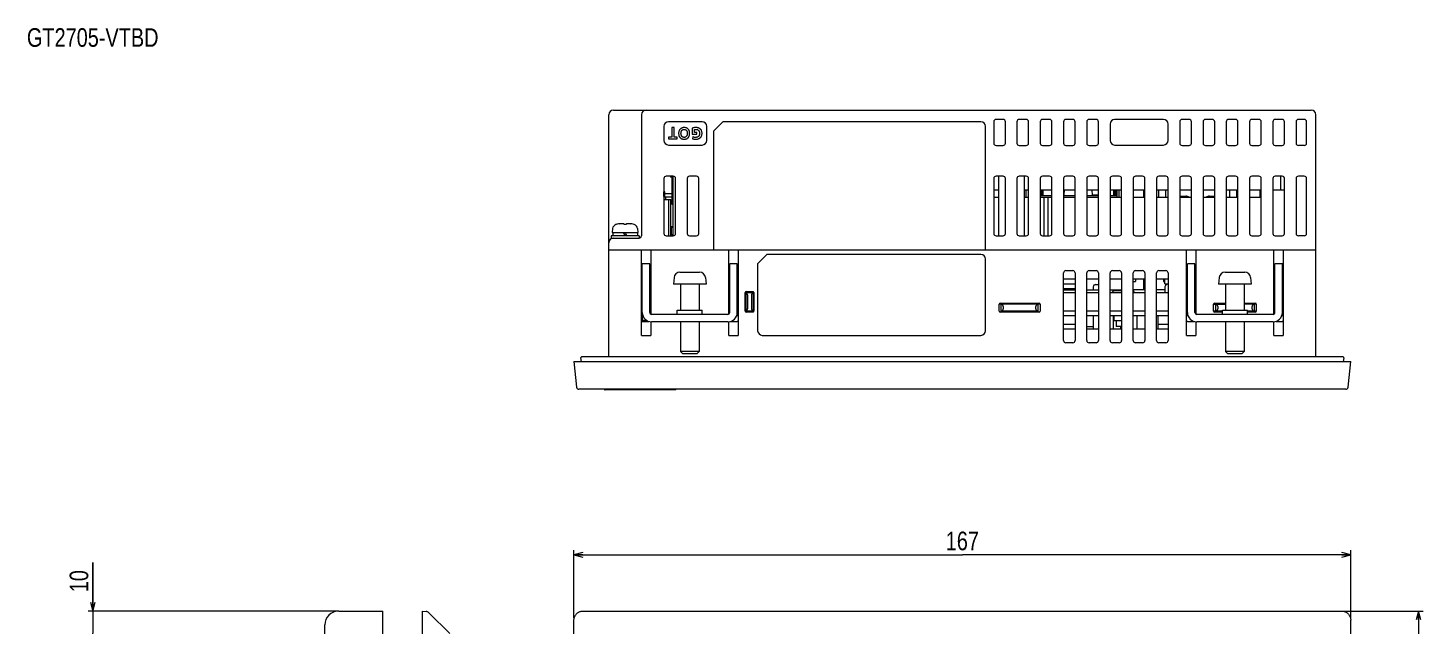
# Model space of a CAD drawing. Extents: x 0 to 563, y 0 to 379.
# Drawn here: x 0.2 to 300.2, y 250.3 to 378.9 of the extents above; entities that cross this region are included whole.
import ezdxf
from ezdxf.enums import TextEntityAlignment as Align

# ---------------------------------------------------------------- set-up
doc = ezdxf.new("R2010")
doc.units = 0
doc.header["$LTSCALE"] = 32.67
doc.layers.get('0').update_dxf_attribs({"linetype": 'CONTINUOUS'})
for name, color, linetype in [('AXIS', 7, 'CONTINUOUS'), ('DIM', 7, 'CONTINUOUS'), ('DTM_AXIS', 7, 'CONTINUOUS'), ('FEAT_ALL', 7, 'CONTINUOUS'), ('NOTES', 7, 'CONTINUOUS'), ('SURF', 7, 'CONTINUOUS')]:
    doc.layers.add(name, color=color, linetype=linetype)
doc.styles.get("Standard").update_dxf_attribs({"font": 'txt', "width": 0.8})
doc.dimstyles.get("Standard").update_dxf_attribs({"dimtxt": 2.5, "dimasz": 2.5, "dimexe": 1.25, "dimexo": 0.625, "dimtad": 1, "dimcen": 2.5, "dimazin": 3, "dimtfac": 1, "dimtmove": 0, "dimatfit": 3})

# ---------------------------------------------------------------- blocks, each defined once
blk = doc.blocks.new('_OPEN')
at = {"color": 0, "linetype": 'BYBLOCK'}
for p, q in [((0, 0), (-1, 0.26)), ((-1, -0.26), (0, 0)), ((-1, 0), (0, 0))]:
    blk.add_line(p, q, dxfattribs=at)
blk = doc.blocks.new('*D0')
at = {"layer": 'DIM', "color": 2, "linetype": 'CONTINUOUS'}
for p, q in [((117.6, 252.08), (117.6, 266.63)), ((117.6, 265.63), (201.1, 265.63)), ((284.6, 265.63), (201.1, 265.63)), ((284.6, 252.08), (284.6, 266.63))]:
    blk.add_line(p, q, dxfattribs=at)
at = {"layer": 'DIM', "color": 2, "linetype": 'CONTINUOUS', "xscale": 1.9, "yscale": 1.9, "zscale": 1.9, "rotation": 180}
blk.add_blockref('_OPEN', (117.6, 265.63), dxfattribs=at)
at = {"layer": 'DIM', "color": 2, "linetype": 'CONTINUOUS', "xscale": 1.9, "yscale": 1.9, "zscale": 1.9}
blk.add_blockref('_OPEN', (284.6, 265.63), dxfattribs=at)
at = {"layer": 'DIM', "color": 2, "linetype": 'CONTINUOUS', "width": 0.8}
blk.add_text('167', height=4, dxfattribs=at).set_placement((201.1, 266.63), align=Align.CENTER)
blk = doc.blocks.new('*D1')
at = {"layer": 'DIM', "color": 2, "linetype": 'CONTINUOUS'}
for p, q in [((283.11, 253.57), (298.15, 253.57)), ((298.15, 253.57), (300.15, 253.57)), ((299.15, 253.57), (299.15, 184.07)), ((299.15, 114.57), (299.15, 184.07)), ((283.11, 114.57), (298.15, 114.57)), ((298.15, 114.57), (300.15, 114.57))]:
    blk.add_line(p, q, dxfattribs=at)
at = {"layer": 'DIM', "color": 2, "linetype": 'CONTINUOUS', "xscale": 1.9, "yscale": 1.9, "zscale": 1.9}
for p, rotation in [((299.15, 253.57), 90), ((299.15, 114.57), 270)]:
    blk.add_blockref('_OPEN', p, dxfattribs=dict(at, rotation=rotation))
at = {"layer": 'DIM', "color": 2, "linetype": 'CONTINUOUS', "width": 0.8}
blk.add_text('139', height=4, rotation=90, dxfattribs=at).set_placement((298.15, 184.07), align=Align.CENTER)
blk = doc.blocks.new('*D2')
at = {"layer": 'DIM', "color": 2, "linetype": 'CONTINUOUS'}
for p, q in [((14.19, 253.57), (14.19, 264)), ((14.19, 264), (14.19, 248.82)), ((66.55, 253.57), (13.19, 253.57)), ((14.19, 241.07), (14.19, 248.82)), ((31.55, 244.07), (13.19, 244.07)), ((14.19, 244.07), (14.19, 241.07))]:
    blk.add_line(p, q, dxfattribs=at)
at = {"layer": 'DIM', "color": 2, "linetype": 'CONTINUOUS', "xscale": 1.9, "yscale": 1.9, "zscale": 1.9}
for p, rotation in [((14.19, 253.57), 270), ((14.19, 244.07), 90)]:
    blk.add_blockref('_OPEN', p, dxfattribs=dict(at, rotation=rotation))
at = {"layer": 'DIM', "color": 2, "linetype": 'CONTINUOUS', "width": 0.8}
blk.add_text('10', height=4, rotation=90, dxfattribs=at).set_placement((13.19, 257.6))

msp = doc.modelspace()

# ---------------------------------------------------------------- linework, layer by layer
at = {"color": 7, "linetype": 'CONTINUOUS'}
for p, q in [((125.098, 308.211), (125.098, 360.211)), ((126.098, 361.211), (276.098, 361.211)), ((132.098, 360.211), (132.098, 334.211)), ((277.098, 308.211), (277.098, 360.211)), ((136.943, 357.711), (136.943, 354.711)), ((145.143, 358.711), (137.943, 358.711)), ((138.64, 357.461), (138.64, 355.425)), ((139.125, 357.461), (138.64, 357.461)), ((139.125, 355.425), (139.125, 357.461)), ((140.311, 356.969), (140.269, 356.899)), ((140.356, 357.035), (140.311, 356.969)), ((140.405, 357.095), (140.356, 357.035)), ((140.457, 357.151), (140.405, 357.095)), ((140.513, 357.202), (140.457, 357.151)), ((140.573, 357.249), (140.513, 357.202)), ((140.637, 357.291), (140.573, 357.249)), ((140.705, 357.329), (140.637, 357.291)), ((140.777, 357.363), (140.705, 357.329)), ((140.854, 357.393), (140.777, 357.363)), ((140.936, 357.417), (140.854, 357.393)), ((140.86, 356.917), (140.898, 356.95)), ((140.898, 356.95), (140.938, 356.979)), ((141.024, 357.437), (140.936, 357.417)), ((140.938, 356.979), (140.979, 357.004)), ((140.979, 357.004), (141.023, 357.026)), ((141.023, 357.026), (141.069, 357.044)), ((141.119, 357.451), (141.024, 357.437)), ((141.069, 357.044), (141.119, 357.059)), ((141.22, 357.459), (141.119, 357.451)), ((141.119, 357.059), (141.173, 357.07)), ((141.173, 357.07), (141.23, 357.077)), ((141.329, 357.46), (141.22, 357.459)), ((141.23, 357.077), (141.293, 357.08)), ((141.293, 357.08), (141.356, 357.077)), ((141.437, 357.454), (141.329, 357.46)), ((141.356, 357.077), (141.414, 357.07)), ((141.414, 357.07), (141.468, 357.059)), ((141.537, 357.442), (141.437, 357.454)), ((141.468, 357.059), (141.517, 357.044)), ((141.517, 357.044), (141.564, 357.026)), ((141.629, 357.424), (141.537, 357.442)), ((141.564, 357.026), (141.607, 357.004)), ((141.607, 357.004), (141.649, 356.979)), ((141.715, 357.401), (141.629, 357.424)), ((141.649, 356.979), (141.689, 356.95)), ((141.689, 356.95), (141.726, 356.917)), ((141.794, 357.373), (141.715, 357.401)), ((141.868, 357.34), (141.794, 357.373)), ((141.938, 357.304), (141.868, 357.34)), ((142.002, 357.263), (141.938, 357.304)), ((142.063, 357.218), (142.002, 357.263)), ((142.119, 357.168), (142.063, 357.218)), ((142.172, 357.115), (142.119, 357.168)), ((142.221, 357.056), (142.172, 357.115)), ((142.267, 356.992), (142.221, 357.056)), ((142.309, 356.924), (142.267, 356.992)), ((143.224, 357.385), (143.029, 357.336)), ((143.029, 357.336), (143.029, 356.034)), ((143.399, 357.421), (143.224, 357.385)), ((143.553, 357.444), (143.399, 357.421)), ((143.493, 357.045), (143.558, 357.059)), ((143.493, 356.415), (143.493, 357.045)), ((143.689, 357.457), (143.553, 357.444)), ((143.558, 357.059), (143.632, 357.07)), ((143.632, 357.07), (143.716, 357.077)), ((143.811, 357.461), (143.689, 357.457)), ((143.716, 357.077), (143.811, 357.08)), ((143.95, 357.456), (143.811, 357.461)), ((143.811, 357.08), (143.877, 357.077)), ((143.877, 357.077), (143.94, 357.071)), ((143.94, 357.071), (143.999, 357.062)), ((144.076, 357.444), (143.95, 357.456)), ((143.999, 357.062), (144.056, 357.049)), ((144.056, 357.049), (144.108, 357.033)), ((144.19, 357.426), (144.076, 357.444)), ((144.108, 357.033), (144.157, 357.014)), ((144.157, 357.014), (144.212, 356.988)), ((144.295, 357.402), (144.19, 357.426)), ((144.212, 356.988), (144.265, 356.958)), ((144.265, 356.958), (144.316, 356.923)), ((144.391, 357.373), (144.295, 357.402)), ((144.479, 357.339), (144.391, 357.373)), ((144.558, 357.302), (144.479, 357.339)), ((144.631, 357.261), (144.558, 357.302)), ((144.699, 357.217), (144.631, 357.261)), ((144.76, 357.169), (144.699, 357.217)), ((144.816, 357.119), (144.76, 357.169)), ((144.868, 357.064), (144.816, 357.119)), ((144.915, 357.006), (144.868, 357.064)), ((144.957, 356.945), (144.915, 357.006)), ((144.996, 356.878), (144.957, 356.945)), ((146.143, 354.711), (146.143, 357.711)), ((149.598, 358.711), (147.598, 356.711)), ((205.098, 358.711), (149.598, 358.711)), ((206.098, 331.211), (206.098, 357.711)), ((207.848, 358.711), (207.848, 354.111)), ((209.848, 359.211), (208.348, 359.211)), ((210.348, 354.111), (210.348, 358.711)), ((212.848, 358.711), (212.848, 354.111)), ((214.848, 359.211), (213.348, 359.211)), ((215.348, 354.111), (215.348, 358.711)), ((217.848, 358.711), (217.848, 354.111)), ((219.848, 359.211), (218.348, 359.211)), ((220.348, 354.111), (220.348, 358.711)), ((222.848, 358.711), (222.848, 354.111)), ((224.848, 359.211), (223.348, 359.211)), ((225.348, 354.111), (225.348, 358.711)), ((227.848, 358.711), (227.848, 354.111)), ((229.848, 359.211), (228.348, 359.211)), ((230.348, 354.111), (230.348, 358.711)), ((232.848, 358.211), (232.848, 354.711)), ((244.348, 359.211), (233.848, 359.211)), ((245.348, 354.711), (245.348, 358.211)), ((247.848, 358.711), (247.848, 354.111)), ((249.848, 359.211), (248.348, 359.211)), ((250.348, 354.111), (250.348, 358.711)), ((252.848, 358.711), (252.848, 354.111)), ((254.848, 359.211), (253.348, 359.211)), ((255.348, 354.111), (255.348, 358.711)), ((257.848, 358.711), (257.848, 354.111)), ((259.848, 359.211), (258.348, 359.211)), ((260.348, 354.111), (260.348, 358.711)), ((262.848, 358.711), (262.848, 354.111)), ((264.848, 359.211), (263.348, 359.211)), ((265.348, 354.111), (265.348, 358.711)), ((267.848, 358.711), (267.848, 354.111)), ((269.848, 359.211), (268.348, 359.211)), ((270.348, 354.111), (270.348, 358.711)), ((272.848, 358.711), (272.848, 354.111)), ((274.598, 359.211), (273.348, 359.211)), ((275.098, 354.111), (275.098, 358.711)), ((137.948, 355.425), (137.948, 355.044)), ((138.64, 355.425), (137.948, 355.425)), ((137.948, 355.044), (139.818, 355.044)), ((139.818, 355.425), (139.125, 355.425)), ((139.818, 355.044), (139.818, 355.425)), ((140.115, 356.343), (140.109, 356.225)), ((140.109, 356.225), (140.112, 356.107)), ((140.112, 356.107), (140.121, 355.996)), ((140.127, 356.453), (140.115, 356.343)), ((140.121, 355.996), (140.137, 355.892)), ((140.145, 356.555), (140.127, 356.453)), ((140.137, 355.892), (140.159, 355.796)), ((140.169, 356.651), (140.145, 356.555)), ((140.159, 355.796), (140.186, 355.706)), ((140.198, 356.74), (140.169, 356.651)), ((140.186, 355.706), (140.218, 355.622)), ((140.231, 356.822), (140.198, 356.74)), ((140.218, 355.622), (140.254, 355.545)), ((140.269, 356.899), (140.231, 356.822)), ((140.254, 355.545), (140.294, 355.473)), ((140.294, 355.473), (140.337, 355.407)), ((140.337, 355.407), (140.385, 355.345)), ((140.385, 355.345), (140.436, 355.288)), ((140.436, 355.288), (140.491, 355.236)), ((140.491, 355.236), (140.549, 355.188)), ((140.549, 355.188), (140.612, 355.144)), ((140.612, 355.144), (140.678, 355.104)), ((140.616, 356.257), (140.623, 356.355)), ((140.616, 356.158), (140.616, 356.257)), ((140.622, 356.064), (140.616, 356.158)), ((140.634, 355.976), (140.622, 356.064)), ((140.623, 356.355), (140.635, 356.448)), ((140.652, 355.895), (140.634, 355.976)), ((140.635, 356.448), (140.653, 356.532)), ((140.674, 355.82), (140.652, 355.895)), ((140.653, 356.532), (140.675, 356.608)), ((140.699, 355.752), (140.674, 355.82)), ((140.675, 356.608), (140.7, 356.675)), ((140.678, 355.104), (140.749, 355.069)), ((140.728, 355.691), (140.699, 355.752)), ((140.7, 356.675), (140.728, 356.736)), ((140.728, 356.736), (140.758, 356.789)), ((140.759, 355.636), (140.728, 355.691)), ((140.749, 355.069), (140.825, 355.038)), ((140.758, 356.789), (140.791, 356.837)), ((140.792, 355.588), (140.759, 355.636)), ((140.791, 356.837), (140.825, 356.879)), ((140.826, 355.544), (140.792, 355.588)), ((140.825, 356.879), (140.86, 356.917)), ((140.825, 355.038), (140.906, 355.012)), ((140.863, 355.506), (140.826, 355.544)), ((140.901, 355.472), (140.863, 355.506)), ((140.942, 355.443), (140.901, 355.472)), ((140.906, 355.012), (140.992, 354.99)), ((140.983, 355.417), (140.942, 355.443)), ((141.027, 355.395), (140.983, 355.417)), ((140.992, 354.99), (141.085, 354.974)), ((141.074, 355.377), (141.027, 355.395)), ((141.123, 355.362), (141.074, 355.377)), ((141.085, 354.974), (141.185, 354.964)), ((141.176, 355.351), (141.123, 355.362)), ((141.232, 355.344), (141.176, 355.351)), ((141.185, 354.964), (141.293, 354.961)), ((141.293, 355.342), (141.232, 355.344)), ((141.354, 355.344), (141.293, 355.342)), ((141.293, 354.961), (141.405, 354.964)), ((141.411, 355.351), (141.354, 355.344)), ((141.405, 354.964), (141.508, 354.975)), ((141.463, 355.362), (141.411, 355.351)), ((141.513, 355.377), (141.463, 355.362)), ((141.508, 354.975), (141.603, 354.991)), ((141.559, 355.395), (141.513, 355.377)), ((141.603, 355.417), (141.559, 355.395)), ((141.645, 355.443), (141.603, 355.417)), ((141.603, 354.991), (141.691, 355.013)), ((141.685, 355.472), (141.645, 355.443)), ((141.724, 355.506), (141.685, 355.472)), ((141.691, 355.013), (141.773, 355.039)), ((141.76, 355.544), (141.724, 355.506)), ((141.726, 356.917), (141.762, 356.879)), ((141.795, 355.588), (141.76, 355.544)), ((141.762, 356.879), (141.796, 356.837)), ((141.773, 355.039), (141.849, 355.07)), ((141.828, 355.636), (141.795, 355.588)), ((141.796, 356.837), (141.828, 356.789)), ((141.828, 356.789), (141.859, 356.736)), ((141.859, 355.691), (141.828, 355.636)), ((141.849, 355.07), (141.92, 355.106)), ((141.859, 356.736), (141.887, 356.675)), ((141.888, 355.752), (141.859, 355.691)), ((141.887, 356.675), (141.912, 356.608)), ((141.913, 355.82), (141.888, 355.752)), ((141.912, 356.608), (141.934, 356.532)), ((141.935, 355.895), (141.913, 355.82)), ((141.92, 355.106), (141.986, 355.145)), ((141.934, 356.532), (141.951, 356.448)), ((141.952, 355.976), (141.935, 355.895)), ((141.951, 356.448), (141.964, 356.355)), ((141.965, 356.064), (141.952, 355.976)), ((141.964, 356.355), (141.971, 356.257)), ((141.971, 356.158), (141.965, 356.064)), ((141.971, 356.257), (141.971, 356.158)), ((141.986, 355.145), (142.047, 355.189)), ((142.047, 355.189), (142.105, 355.237)), ((142.105, 355.237), (142.159, 355.289)), ((142.159, 355.289), (142.21, 355.346)), ((142.21, 355.346), (142.256, 355.407)), ((142.256, 355.407), (142.299, 355.474)), ((142.299, 355.474), (142.338, 355.546)), ((142.348, 356.849), (142.309, 356.924)), ((142.338, 355.546), (142.374, 355.624)), ((142.382, 356.768), (142.348, 356.849)), ((142.374, 355.624), (142.405, 355.709)), ((142.412, 356.68), (142.382, 356.768)), ((142.405, 355.709), (142.431, 355.8)), ((142.437, 356.585), (142.412, 356.68)), ((142.431, 355.8), (142.452, 355.9)), ((142.457, 356.481), (142.437, 356.585)), ((142.452, 355.9), (142.467, 356.007)), ((142.47, 356.37), (142.457, 356.481)), ((142.467, 356.007), (142.476, 356.124)), ((142.477, 356.249), (142.47, 356.37)), ((142.476, 356.124), (142.477, 356.249)), ((143.029, 356.034), (144.005, 356.034)), ((143.133, 355.47), (143.101, 355.061)), ((143.101, 355.061), (143.237, 355.025)), ((143.208, 355.438), (143.133, 355.47)), ((143.296, 355.409), (143.208, 355.438)), ((143.237, 355.025), (143.371, 354.997)), ((143.398, 355.382), (143.296, 355.409)), ((143.371, 354.997), (143.506, 354.977)), ((143.509, 355.361), (143.398, 355.382)), ((144.005, 356.415), (143.493, 356.415)), ((143.506, 354.977), (143.651, 354.965)), ((143.622, 355.348), (143.509, 355.361)), ((143.726, 355.342), (143.622, 355.348)), ((143.651, 354.965), (143.811, 354.961)), ((143.817, 355.343), (143.726, 355.342)), ((143.811, 354.961), (143.942, 354.965)), ((143.9, 355.35), (143.817, 355.343)), ((143.976, 355.363), (143.9, 355.35)), ((143.942, 354.965), (144.062, 354.976)), ((144.046, 355.38), (143.976, 355.363)), ((144.005, 356.034), (144.005, 356.415)), ((144.112, 355.402), (144.046, 355.38)), ((144.062, 354.976), (144.172, 354.994)), ((144.173, 355.427), (144.112, 355.402)), ((144.172, 354.994), (144.273, 355.018)), ((144.23, 355.457), (144.173, 355.427)), ((144.283, 355.49), (144.23, 355.457)), ((144.273, 355.018), (144.366, 355.046)), ((144.332, 355.526), (144.283, 355.49)), ((144.316, 356.923), (144.363, 356.884)), ((144.378, 355.567), (144.332, 355.526)), ((144.363, 356.884), (144.406, 356.843)), ((144.366, 355.046), (144.451, 355.08)), ((144.421, 355.611), (144.378, 355.567)), ((144.406, 356.843), (144.445, 356.798)), ((144.46, 355.659), (144.421, 355.611)), ((144.445, 356.798), (144.481, 356.749)), ((144.451, 355.08), (144.531, 355.117)), ((144.496, 355.71), (144.46, 355.659)), ((144.481, 356.749), (144.514, 356.695)), ((144.528, 355.766), (144.496, 355.71)), ((144.514, 356.695), (144.545, 356.637)), ((144.556, 355.826), (144.528, 355.766)), ((144.531, 355.117), (144.604, 355.158)), ((144.545, 356.637), (144.571, 356.574)), ((144.581, 355.89), (144.556, 355.826)), ((144.571, 356.574), (144.593, 356.507)), ((144.601, 355.959), (144.581, 355.89)), ((144.593, 356.507), (144.61, 356.435)), ((144.616, 356.032), (144.601, 355.959)), ((144.604, 355.158), (144.671, 355.204)), ((144.61, 356.435), (144.623, 356.359)), ((144.627, 356.11), (144.616, 356.032)), ((144.623, 356.359), (144.63, 356.277)), ((144.631, 356.193), (144.627, 356.11)), ((144.63, 356.277), (144.631, 356.193)), ((144.671, 355.204), (144.734, 355.253)), ((144.734, 355.253), (144.792, 355.306)), ((144.792, 355.306), (144.845, 355.363)), ((144.845, 355.363), (144.895, 355.424)), ((144.895, 355.424), (144.94, 355.489)), ((144.94, 355.489), (144.981, 355.56)), ((144.981, 355.56), (145.019, 355.636)), ((145.031, 356.807), (144.996, 356.878)), ((145.019, 355.636), (145.051, 355.717)), ((145.061, 356.731), (145.031, 356.807)), ((145.051, 355.717), (145.08, 355.805)), ((145.087, 356.649), (145.061, 356.731)), ((145.08, 355.805), (145.103, 355.901)), ((145.109, 356.559), (145.087, 356.649)), ((145.103, 355.901), (145.121, 356.005)), ((145.124, 356.462), (145.109, 356.559)), ((145.121, 356.005), (145.133, 356.118)), ((145.134, 356.357), (145.124, 356.462)), ((145.133, 356.118), (145.137, 356.24)), ((145.137, 356.24), (145.134, 356.357)), ((147.598, 356.711), (147.598, 331.211)), ((137.943, 353.711), (145.143, 353.711)), ((208.348, 353.611), (209.848, 353.611)), ((213.348, 353.611), (214.848, 353.611)), ((218.348, 353.611), (219.848, 353.611)), ((223.348, 353.611), (224.848, 353.611)), ((228.348, 353.611), (229.848, 353.611)), ((233.848, 353.711), (244.348, 353.711)), ((248.348, 353.611), (249.848, 353.611)), ((253.348, 353.611), (254.848, 353.611)), ((258.348, 353.611), (259.848, 353.611)), ((263.348, 353.611), (264.848, 353.611)), ((268.348, 353.611), (269.848, 353.611)), ((274.598, 353.611), (273.348, 353.611)), ((136.948, 346.511), (136.948, 334.711)), ((138.948, 347.011), (137.448, 347.011)), ((138.378, 347.011), (138.378, 346.811)), ((138.648, 346.811), (138.378, 346.811)), ((138.648, 347.011), (138.648, 341.011)), ((138.948, 334.211), (138.948, 347.011)), ((139.448, 334.711), (139.448, 346.511)), ((141.948, 346.511), (141.948, 334.711)), ((143.948, 347.011), (142.448, 347.011)), ((144.448, 334.711), (144.448, 346.511)), ((207.848, 346.511), (207.848, 334.711)), ((209.848, 347.011), (208.348, 347.011)), ((210.348, 334.711), (210.348, 346.511)), ((212.848, 346.511), (212.848, 334.711)), ((214.848, 347.011), (213.348, 347.011)), ((215.348, 334.711), (215.348, 346.511)), ((217.848, 346.511), (217.848, 334.711)), ((219.848, 347.011), (218.348, 347.011)), ((220.348, 334.711), (220.348, 346.511)), ((222.848, 346.511), (222.848, 334.711)), ((224.848, 347.011), (223.348, 347.011)), ((225.348, 334.711), (225.348, 346.511)), ((227.848, 346.511), (227.848, 334.711)), ((229.848, 347.011), (228.348, 347.011)), ((230.348, 334.711), (230.348, 346.511)), ((232.848, 346.511), (232.848, 334.711)), ((234.848, 347.011), (233.348, 347.011)), ((235.348, 334.711), (235.348, 346.511)), ((237.848, 346.511), (237.848, 334.711)), ((239.848, 347.011), (238.348, 347.011)), ((240.348, 334.711), (240.348, 346.511)), ((242.848, 346.511), (242.848, 334.711)), ((244.848, 347.011), (243.348, 347.011)), ((245.348, 334.711), (245.348, 346.511)), ((247.848, 346.511), (247.848, 334.711)), ((249.848, 347.011), (248.348, 347.011)), ((250.348, 334.711), (250.348, 346.511)), ((252.848, 346.511), (252.848, 334.711)), ((254.848, 347.011), (253.348, 347.011)), ((255.348, 334.711), (255.348, 346.511)), ((257.848, 346.511), (257.848, 334.711)), ((259.848, 347.011), (258.348, 347.011)), ((260.348, 334.711), (260.348, 346.511)), ((262.848, 346.511), (262.848, 334.711)), ((264.848, 347.011), (263.348, 347.011)), ((265.348, 334.711), (265.348, 346.511)), ((267.848, 346.511), (267.848, 334.711)), ((269.848, 347.011), (268.348, 347.011)), ((270.348, 346.411), (270.298, 346.411)), ((270.348, 334.711), (270.348, 346.511)), ((272.848, 346.511), (272.848, 334.711)), ((274.598, 347.011), (273.348, 347.011)), ((275.098, 334.711), (275.098, 346.511)), ((136.958, 343.561), (136.948, 343.541)), ((136.948, 342.561), (138.648, 342.561)), ((136.948, 342.011), (138.448, 342.011)), ((136.958, 342.661), (136.958, 343.661)), ((137.108, 343.661), (136.958, 343.661)), ((137.108, 342.661), (137.108, 343.661)), ((137.108, 343.311), (138.648, 343.311)), ((137.298, 342.561), (137.298, 342.011)), ((137.948, 342.011), (137.948, 334.211)), ((138.448, 334.211), (138.448, 342.011)), ((214.848, 342.511), (214.848, 344.011)), ((218.048, 343.761), (217.848, 343.761)), ((218.048, 343.011), (217.848, 343.011)), ((220.348, 342.761), (217.848, 342.761)), ((218.048, 344.011), (218.048, 342.761)), ((218.373, 342.761), (218.373, 344.011)), ((218.378, 343.761), (218.373, 343.761)), ((218.378, 343.011), (218.373, 343.011)), ((218.378, 344.011), (218.378, 342.761)), ((222.848, 343.032), (222.998, 343.032)), ((225.348, 342.761), (222.848, 342.761)), ((222.998, 343.032), (223.085, 344.011)), ((230.348, 342.761), (227.848, 342.761)), ((228.91, 344.011), (228.998, 343.032)), ((228.998, 343.032), (230.348, 343.032)), ((234.298, 342.761), (232.848, 342.761)), ((233.618, 344.011), (233.618, 342.761)), ((233.618, 343.761), (233.623, 343.761)), ((233.618, 343.011), (233.623, 343.011)), ((233.623, 344.011), (233.623, 342.761)), ((233.948, 342.761), (233.948, 344.011)), ((233.948, 343.761), (234.148, 343.761)), ((233.948, 343.011), (234.148, 343.011)), ((234.148, 344.011), (234.148, 342.761)), ((234.298, 344.011), (234.298, 342.511)), ((234.748, 344.011), (234.748, 342.511)), ((240.148, 342.511), (240.148, 344.011)), ((243.258, 344.011), (243.258, 342.511)), ((244.828, 342.511), (244.828, 344.011)), ((247.848, 342.711), (249.128, 342.711)), ((254.248, 342.711), (255.348, 342.711)), ((258.548, 344.011), (258.548, 342.511)), ((260.068, 344.011), (260.068, 342.511)), ((265.098, 342.511), (265.098, 344.011)), ((138.648, 341.011), (138.948, 341.011)), ((126.848, 336.688), (126.638, 336.631)), ((126.848, 336.688), (126.87, 336.688)), ((127.43, 336.807), (127.576, 336.826)), ((127.576, 336.826), (127.718, 336.841)), ((127.718, 336.841), (127.857, 336.851)), ((127.857, 336.851), (127.993, 336.858)), ((127.993, 336.858), (128.071, 336.851)), ((128.071, 336.851), (128.152, 336.841)), ((128.152, 336.841), (128.234, 336.826)), ((128.234, 336.826), (128.318, 336.807)), ((128.318, 336.807), (128.318, 336.688)), ((128.318, 336.688), (128.878, 336.688)), ((128.878, 336.807), (128.962, 336.826)), ((128.878, 336.688), (128.878, 336.807)), ((128.962, 336.826), (129.044, 336.841)), ((129.044, 336.841), (129.124, 336.851)), ((129.124, 336.851), (129.203, 336.858)), ((129.203, 336.858), (129.338, 336.851)), ((129.338, 336.851), (129.478, 336.841)), ((129.478, 336.841), (129.62, 336.826)), ((129.62, 336.826), (129.765, 336.807)), ((130.325, 336.688), (130.348, 336.688)), ((130.558, 336.631), (130.348, 336.688)), ((138.448, 336.211), (138.948, 336.211)), ((138.448, 336.111), (138.948, 336.111)), ((138.948, 336.011), (138.448, 336.011)), ((138.498, 336.011), (138.498, 334.511)), ((125.598, 334.211), (125.598, 333.711)), ((131.598, 334.211), (125.598, 334.211)), ((125.598, 333.711), (131.598, 333.711)), ((125.922, 335.758), (125.848, 334.911)), ((125.848, 334.911), (131.348, 334.911)), ((125.948, 334.911), (125.948, 334.211)), ((128.194, 334.911), (128.598, 334.211)), ((128.598, 334.911), (129.002, 334.211)), ((131.248, 334.911), (131.248, 334.211)), ((131.274, 335.758), (131.348, 334.911)), ((131.598, 334.211), (131.598, 333.711)), ((137.448, 334.211), (138.948, 334.211)), ((138.498, 334.511), (138.948, 334.511)), ((138.798, 334.211), (138.798, 334.511)), ((142.448, 334.211), (143.948, 334.211)), ((208.348, 334.211), (209.848, 334.211)), ((213.348, 334.211), (214.848, 334.211)), ((218.348, 334.211), (219.848, 334.211)), ((223.348, 334.211), (224.848, 334.211)), ((228.348, 334.211), (229.848, 334.211)), ((233.348, 334.211), (234.848, 334.211)), ((238.348, 334.211), (239.848, 334.211)), ((243.348, 334.211), (244.848, 334.211)), ((248.348, 334.211), (249.848, 334.211)), ((253.348, 334.211), (254.848, 334.211)), ((258.348, 334.211), (259.848, 334.211)), ((263.348, 334.211), (264.848, 334.211)), ((268.348, 334.211), (269.848, 334.211)), ((274.598, 334.211), (273.348, 334.211)), ((125.098, 331.211), (277.098, 331.211)), ((132.098, 312.811), (132.098, 331.211)), ((134.098, 331.211), (134.098, 317.364)), ((150.898, 317.364), (150.898, 331.211)), ((152.898, 331.211), (152.898, 312.811)), ((159.098, 330.211), (157.098, 328.211)), ((205.098, 330.211), (159.098, 330.211)), ((249.298, 312.811), (249.298, 331.211)), ((251.298, 331.211), (251.298, 317.364)), ((268.098, 317.364), (268.098, 331.211)), ((270.098, 331.211), (270.098, 312.811)), ((132.298, 317.711), (132.298, 328.211)), ((133.898, 328.211), (132.298, 328.211)), ((133.898, 317.711), (133.898, 328.211)), ((151.098, 317.711), (151.098, 328.211)), ((152.698, 328.211), (151.098, 328.211)), ((152.698, 317.711), (152.698, 328.211)), ((157.098, 328.211), (157.098, 313.811)), ((206.098, 313.811), (206.098, 329.211)), ((249.498, 317.711), (249.498, 328.211)), ((251.098, 328.211), (249.498, 328.211)), ((251.098, 317.711), (251.098, 328.211)), ((268.298, 317.711), (268.298, 328.211)), ((269.898, 328.211), (268.298, 328.211)), ((269.898, 317.711), (269.898, 328.211)), ((139.122, 325.224), (138.998, 323.811)), ((140.398, 326.408), (140.424, 326.41)), ((140.424, 326.41), (140.451, 326.41)), ((140.451, 326.41), (140.478, 326.411)), ((140.478, 326.411), (141.998, 326.411)), ((141.998, 326.411), (141.998, 326.408)), ((141.998, 326.408), (142.331, 326.41)), ((142.331, 326.41), (142.664, 326.41)), ((142.664, 326.41), (142.998, 326.408)), ((142.998, 326.408), (142.998, 326.411)), ((142.998, 326.411), (144.518, 326.411)), ((144.518, 326.411), (144.545, 326.41)), ((144.545, 326.41), (144.571, 326.41)), ((144.571, 326.41), (144.598, 326.408)), ((144.598, 326.408), (144.598, 326.411)), ((145.874, 325.224), (145.998, 323.811)), ((222.848, 311.711), (222.848, 326.211)), ((223.348, 326.711), (224.848, 326.711)), ((225.348, 326.211), (225.348, 311.711)), ((227.848, 311.711), (227.848, 326.211)), ((228.348, 326.711), (229.848, 326.711)), ((230.348, 326.211), (230.348, 311.711)), ((232.848, 311.711), (232.848, 326.211)), ((233.348, 326.711), (234.848, 326.711)), ((235.348, 326.211), (235.348, 311.711)), ((237.848, 311.711), (237.848, 326.211)), ((238.348, 326.711), (239.848, 326.711)), ((240.148, 322.611), (240.148, 324.911)), ((240.348, 326.211), (240.348, 311.711)), ((242.848, 311.711), (242.848, 326.211)), ((243.348, 326.711), (244.848, 326.711)), ((244.598, 323.911), (244.598, 324.911)), ((245.348, 326.211), (245.348, 311.711)), ((256.322, 325.224), (256.198, 323.811)), ((257.598, 326.408), (257.624, 326.41)), ((257.624, 326.41), (257.651, 326.41)), ((257.651, 326.41), (257.678, 326.411)), ((257.678, 326.411), (259.198, 326.411)), ((259.198, 326.411), (259.198, 326.408)), ((259.198, 326.408), (259.531, 326.41)), ((259.531, 326.41), (259.864, 326.41)), ((259.864, 326.41), (260.198, 326.408)), ((260.198, 326.408), (260.198, 326.411)), ((260.198, 326.411), (261.718, 326.411)), ((261.718, 326.411), (261.745, 326.41)), ((261.745, 326.41), (261.771, 326.41)), ((261.771, 326.41), (261.798, 326.408)), ((261.798, 326.408), (261.798, 326.411)), ((263.074, 325.224), (263.198, 323.811)), ((145.998, 323.811), (138.998, 323.811)), ((140.498, 323.811), (140.498, 318.211)), ((144.498, 323.811), (144.498, 318.211)), ((154.398, 318.011), (154.398, 322.011)), ((154.398, 322.011), (156.298, 322.011)), ((154.598, 322.211), (156.098, 322.211)), ((154.598, 318.011), (154.598, 322.011)), ((154.647, 321.944), (154.598, 321.969)), ((154.691, 321.916), (154.647, 321.944)), ((154.731, 321.884), (154.691, 321.916)), ((154.765, 321.85), (154.731, 321.884)), ((154.796, 321.814), (154.765, 321.85)), ((154.821, 321.777), (154.796, 321.814)), ((154.843, 321.739), (154.821, 321.777)), ((154.86, 321.701), (154.843, 321.739)), ((154.874, 321.663), (154.86, 321.701)), ((154.885, 321.625), (154.874, 321.663)), ((154.892, 321.586), (154.885, 321.625)), ((154.896, 321.548), (154.892, 321.586)), ((154.898, 321.511), (154.896, 321.548)), ((154.898, 321.511), (154.898, 318.511)), ((154.998, 322.211), (154.998, 322.011)), ((155.799, 321.548), (155.798, 321.511)), ((155.798, 321.511), (155.798, 318.511)), ((155.804, 321.586), (155.799, 321.548)), ((155.811, 321.625), (155.804, 321.586)), ((155.822, 321.663), (155.811, 321.625)), ((155.836, 321.701), (155.822, 321.663)), ((155.853, 321.739), (155.836, 321.701)), ((155.875, 321.777), (155.853, 321.739)), ((155.9, 321.814), (155.875, 321.777)), ((155.93, 321.85), (155.9, 321.814)), ((155.965, 321.884), (155.93, 321.85)), ((156.005, 321.916), (155.965, 321.884)), ((156.049, 321.944), (156.005, 321.916)), ((156.098, 321.969), (156.049, 321.944)), ((156.098, 322.011), (156.098, 318.011)), ((156.298, 322.011), (156.298, 318.011)), ((222.848, 323.911), (225.348, 323.911)), ((222.848, 322.911), (225.348, 322.911)), ((222.848, 322.611), (225.348, 322.611)), ((222.848, 322.011), (225.348, 322.011)), ((225.248, 322.611), (225.248, 322.911)), ((227.848, 322.611), (230.348, 322.611)), ((227.848, 322.011), (230.348, 322.011)), ((229.248, 323.211), (229.248, 322.611)), ((229.748, 323.711), (230.348, 323.711)), ((232.848, 322.611), (235.348, 322.611)), ((232.848, 322.011), (235.348, 322.011)), ((235.098, 322.411), (235.098, 322.611)), ((240.348, 322.611), (237.848, 322.611)), ((237.848, 322.011), (240.348, 322.011)), ((244.598, 322.611), (242.848, 322.611)), ((242.848, 322.011), (245.348, 322.011)), ((244.598, 323.911), (245.348, 323.911)), ((244.598, 322.911), (244.598, 322.011)), ((263.198, 323.811), (256.198, 323.811)), ((257.698, 323.811), (257.698, 318.211)), ((261.698, 323.811), (261.698, 318.211)), ((139.798, 317.311), (139.798, 318.211)), ((139.798, 318.211), (145.198, 318.211)), ((145.198, 317.311), (145.198, 318.211)), ((151.098, 318.011), (150.898, 318.011)), ((152.698, 319.511), (152.898, 319.511)), ((152.898, 318.011), (152.698, 318.011)), ((154.398, 319.511), (154.598, 319.511)), ((156.298, 318.011), (154.398, 318.011)), ((154.598, 318.052), (154.647, 318.077)), ((154.647, 318.077), (154.691, 318.105)), ((154.691, 318.105), (154.731, 318.137)), ((154.731, 318.137), (154.765, 318.172)), ((154.765, 318.172), (154.796, 318.207)), ((154.796, 318.207), (154.821, 318.245)), ((154.821, 318.245), (154.843, 318.282)), ((154.843, 318.282), (154.86, 318.32)), ((154.86, 318.32), (154.874, 318.358)), ((154.874, 318.358), (154.885, 318.397)), ((154.885, 318.397), (154.892, 318.435)), ((154.892, 318.435), (154.896, 318.473)), ((154.896, 318.473), (154.898, 318.511)), ((155.798, 318.511), (155.799, 318.473)), ((155.799, 318.473), (155.804, 318.435)), ((155.804, 318.435), (155.811, 318.397)), ((155.811, 318.397), (155.822, 318.358)), ((155.822, 318.358), (155.836, 318.32)), ((155.836, 318.32), (155.853, 318.282)), ((155.853, 318.282), (155.875, 318.245)), ((155.875, 318.245), (155.9, 318.207)), ((155.9, 318.207), (155.93, 318.172)), ((155.93, 318.172), (155.965, 318.137)), ((155.965, 318.137), (156.005, 318.105)), ((156.005, 318.105), (156.049, 318.077)), ((156.049, 318.077), (156.098, 318.052)), ((156.098, 319.511), (156.298, 319.511)), ((208.998, 318.011), (208.998, 319.511)), ((217.798, 319.511), (208.998, 319.511)), ((209.198, 319.711), (217.598, 319.711)), ((209.398, 319.511), (209.398, 318.011)), ((209.458, 319.507), (209.398, 319.511)), ((209.398, 318.011), (209.458, 318.014)), ((217.398, 318.011), (209.398, 318.011)), ((209.517, 319.496), (209.458, 319.507)), ((209.458, 318.014), (209.517, 318.025)), ((209.573, 319.479), (209.517, 319.496)), ((209.517, 318.025), (209.573, 318.042)), ((209.626, 319.456), (209.573, 319.479)), ((209.573, 318.042), (209.626, 318.065)), ((209.673, 319.428), (209.626, 319.456)), ((209.626, 318.065), (209.673, 318.093)), ((209.716, 319.396), (209.673, 319.428)), ((209.673, 318.093), (209.716, 318.125)), ((209.754, 319.361), (209.716, 319.396)), ((209.716, 318.125), (209.754, 318.16)), ((209.787, 319.324), (209.754, 319.361)), ((209.754, 318.16), (209.787, 318.197)), ((209.815, 319.286), (209.787, 319.324)), ((209.787, 318.197), (209.815, 318.235)), ((209.838, 319.247), (209.815, 319.286)), ((209.815, 318.235), (209.838, 318.274)), ((209.857, 319.208), (209.838, 319.247)), ((209.838, 318.274), (209.857, 318.313)), ((209.872, 319.168), (209.857, 319.208)), ((209.857, 318.313), (209.872, 318.353)), ((209.884, 319.129), (209.872, 319.168)), ((209.872, 318.353), (209.884, 318.392)), ((209.892, 319.089), (209.884, 319.129)), ((209.884, 318.392), (209.892, 318.432)), ((209.896, 319.05), (209.892, 319.089)), ((209.892, 318.432), (209.896, 318.471)), ((209.898, 319.011), (209.896, 319.05)), ((209.896, 318.471), (209.898, 318.511)), ((209.898, 319.011), (209.898, 318.511)), ((216.899, 319.05), (216.898, 319.011)), ((216.898, 318.511), (216.898, 319.011)), ((216.898, 318.511), (216.899, 318.471)), ((216.904, 319.089), (216.899, 319.05)), ((216.899, 318.471), (216.904, 318.432)), ((216.912, 319.129), (216.904, 319.089)), ((216.904, 318.432), (216.912, 318.392)), ((216.923, 319.168), (216.912, 319.129)), ((216.912, 318.392), (216.923, 318.353)), ((216.938, 319.208), (216.923, 319.168)), ((216.923, 318.353), (216.938, 318.313)), ((216.957, 319.247), (216.938, 319.208)), ((216.938, 318.313), (216.957, 318.274)), ((216.981, 319.286), (216.957, 319.247)), ((216.957, 318.274), (216.981, 318.235)), ((217.009, 319.324), (216.981, 319.286)), ((216.981, 318.235), (217.009, 318.197)), ((217.041, 319.361), (217.009, 319.324)), ((217.009, 318.197), (217.041, 318.16)), ((217.079, 319.396), (217.041, 319.361)), ((217.041, 318.16), (217.079, 318.125)), ((217.122, 319.428), (217.079, 319.396)), ((217.079, 318.125), (217.122, 318.093)), ((217.17, 319.456), (217.122, 319.428)), ((217.122, 318.093), (217.17, 318.065)), ((217.223, 319.479), (217.17, 319.456)), ((217.17, 318.065), (217.223, 318.042)), ((217.279, 319.496), (217.223, 319.479)), ((217.223, 318.042), (217.279, 318.025)), ((217.338, 319.507), (217.279, 319.496)), ((217.279, 318.025), (217.338, 318.014)), ((217.398, 319.511), (217.338, 319.507)), ((217.338, 318.014), (217.398, 318.011)), ((217.398, 318.011), (217.398, 319.511)), ((217.798, 319.511), (217.798, 318.011)), ((225.348, 318.011), (222.848, 318.011)), ((230.348, 318.011), (227.848, 318.011)), ((235.348, 318.011), (232.848, 318.011)), ((240.348, 318.011), (237.848, 318.011)), ((245.348, 318.011), (242.848, 318.011)), ((249.498, 318.011), (249.298, 318.011)), ((251.298, 318.011), (251.098, 318.011)), ((255.098, 318.011), (255.098, 319.511)), ((255.098, 319.511), (257.698, 319.511)), ((256.998, 318.011), (255.098, 318.011)), ((255.298, 319.711), (257.698, 319.711)), ((255.498, 319.511), (255.498, 318.011)), ((255.558, 319.507), (255.498, 319.511)), ((255.498, 318.011), (255.558, 318.014)), ((255.617, 319.496), (255.558, 319.507)), ((255.558, 318.014), (255.617, 318.025)), ((255.673, 319.479), (255.617, 319.496)), ((255.617, 318.025), (255.673, 318.042)), ((255.726, 319.456), (255.673, 319.479)), ((255.673, 318.042), (255.726, 318.065)), ((255.773, 319.428), (255.726, 319.456)), ((255.726, 318.065), (255.773, 318.093)), ((255.816, 319.396), (255.773, 319.428)), ((255.773, 318.093), (255.816, 318.125)), ((255.854, 319.361), (255.816, 319.396)), ((255.816, 318.125), (255.854, 318.16)), ((255.887, 319.324), (255.854, 319.361)), ((255.854, 318.16), (255.887, 318.197)), ((255.915, 319.286), (255.887, 319.324)), ((255.887, 318.197), (255.915, 318.235)), ((255.938, 319.247), (255.915, 319.286)), ((255.915, 318.235), (255.938, 318.274)), ((255.957, 319.208), (255.938, 319.247)), ((255.938, 318.274), (255.957, 318.313)), ((255.972, 319.168), (255.957, 319.208)), ((255.957, 318.313), (255.972, 318.353)), ((255.984, 319.129), (255.972, 319.168)), ((255.972, 318.353), (255.984, 318.392)), ((255.992, 319.089), (255.984, 319.129)), ((255.984, 318.392), (255.992, 318.432)), ((255.996, 319.05), (255.992, 319.089)), ((255.992, 318.432), (255.996, 318.471)), ((255.998, 319.011), (255.996, 319.05)), ((255.996, 318.471), (255.998, 318.511)), ((255.998, 319.011), (255.998, 318.511)), ((256.998, 317.311), (256.998, 318.211)), ((256.998, 318.211), (262.398, 318.211)), ((261.698, 319.711), (264.098, 319.711)), ((264.298, 319.511), (261.698, 319.511)), ((262.398, 317.311), (262.398, 318.211)), ((264.298, 318.011), (262.398, 318.011)), ((263.399, 319.05), (263.398, 319.011)), ((263.398, 318.511), (263.398, 319.011)), ((263.398, 318.511), (263.399, 318.471)), ((263.404, 319.089), (263.399, 319.05)), ((263.399, 318.471), (263.404, 318.432)), ((263.412, 319.129), (263.404, 319.089)), ((263.404, 318.432), (263.412, 318.392)), ((263.423, 319.168), (263.412, 319.129)), ((263.412, 318.392), (263.423, 318.353)), ((263.438, 319.208), (263.423, 319.168)), ((263.423, 318.353), (263.438, 318.313)), ((263.457, 319.247), (263.438, 319.208)), ((263.438, 318.313), (263.457, 318.274)), ((263.481, 319.286), (263.457, 319.247)), ((263.457, 318.274), (263.481, 318.235)), ((263.509, 319.324), (263.481, 319.286)), ((263.481, 318.235), (263.509, 318.197)), ((263.541, 319.361), (263.509, 319.324)), ((263.509, 318.197), (263.541, 318.16)), ((263.579, 319.396), (263.541, 319.361)), ((263.541, 318.16), (263.579, 318.125)), ((263.622, 319.428), (263.579, 319.396)), ((263.579, 318.125), (263.622, 318.093)), ((263.67, 319.456), (263.622, 319.428)), ((263.622, 318.093), (263.67, 318.065)), ((263.723, 319.479), (263.67, 319.456)), ((263.67, 318.065), (263.723, 318.042)), ((263.779, 319.496), (263.723, 319.479)), ((263.723, 318.042), (263.779, 318.025)), ((263.838, 319.507), (263.779, 319.496)), ((263.779, 318.025), (263.838, 318.014)), ((263.898, 319.511), (263.838, 319.507)), ((263.838, 318.014), (263.898, 318.011)), ((263.898, 317.811), (263.898, 319.511)), ((264.298, 319.511), (264.298, 318.011)), ((268.298, 318.011), (268.098, 318.011)), ((270.098, 318.011), (269.898, 318.011)), ((132.098, 317.611), (132.308, 317.611)), ((132.298, 315.811), (133.705, 315.811)), ((132.348, 315.811), (132.348, 317.282)), ((133.256, 316.011), (132.348, 316.011)), ((134.098, 317.611), (133.911, 317.611)), ((134.098, 315.73), (134.098, 312.811)), ((150.698, 317.311), (134.298, 317.311)), ((150.698, 315.711), (134.298, 315.711)), ((140.498, 315.711), (140.498, 309.311)), ((144.498, 315.711), (144.498, 309.311)), ((150.898, 312.811), (150.898, 315.73)), ((151.291, 315.811), (152.698, 315.811)), ((152.898, 317.011), (152.565, 317.011)), ((156.098, 317.811), (154.598, 317.811)), ((217.598, 317.811), (209.198, 317.811)), ((225.348, 317.011), (222.848, 317.011)), ((222.848, 315.211), (225.348, 315.211)), ((230.348, 317.011), (227.848, 317.011)), ((229.248, 317.011), (229.248, 314.211)), ((235.348, 317.011), (232.848, 317.011)), ((233.598, 314.211), (233.598, 317.011)), ((233.698, 317.011), (233.698, 316.011)), ((233.698, 316.011), (235.348, 316.011)), ((240.348, 317.011), (237.848, 317.011)), ((238.598, 317.011), (238.598, 314.211)), ((245.348, 317.011), (242.848, 317.011)), ((243.098, 317.011), (243.098, 314.211)), ((243.098, 315.211), (245.348, 315.211)), ((249.63, 317.011), (249.298, 317.011)), ((249.498, 315.811), (250.905, 315.811)), ((251.298, 315.73), (251.298, 312.811)), ((267.898, 317.311), (251.498, 317.311)), ((267.898, 315.711), (251.498, 315.711)), ((256.998, 317.811), (255.298, 317.811)), ((257.698, 315.711), (257.698, 309.311)), ((261.698, 315.711), (261.698, 309.311)), ((264.098, 317.811), (262.398, 317.811)), ((268.098, 312.811), (268.098, 315.73)), ((268.491, 315.811), (269.898, 315.811)), ((270.098, 317.011), (269.765, 317.011)), ((132.098, 312.811), (134.098, 312.811)), ((150.898, 312.811), (152.898, 312.811)), ((158.098, 312.811), (205.098, 312.811)), ((222.848, 314.211), (225.348, 314.211)), ((227.848, 314.711), (229.248, 314.711)), ((227.848, 314.211), (230.348, 314.211)), ((232.848, 314.211), (235.348, 314.211)), ((235.098, 314.711), (235.098, 314.211)), ((237.848, 314.211), (240.348, 314.211)), ((242.848, 314.211), (245.348, 314.211)), ((249.298, 312.811), (251.298, 312.811)), ((268.098, 312.811), (270.098, 312.811)), ((140.998, 308.811), (140.498, 309.311)), ((144.498, 309.311), (140.498, 309.311)), ((143.998, 308.811), (144.498, 309.311)), ((224.848, 311.211), (223.348, 311.211)), ((229.848, 311.211), (228.348, 311.211)), ((234.848, 311.211), (233.348, 311.211)), ((239.848, 311.211), (238.348, 311.211)), ((244.848, 311.211), (243.348, 311.211)), ((258.198, 308.811), (257.698, 309.311)), ((261.698, 309.311), (257.698, 309.311)), ((261.198, 308.811), (261.698, 309.311)), ((117.598, 307.211), (118.181, 301.658)), ((117.598, 307.211), (284.598, 307.211)), ((119.216, 307.211), (119.081, 307.976)), ((282.918, 308.211), (119.278, 308.211)), ((143.998, 308.811), (140.998, 308.811)), ((261.198, 308.811), (258.198, 308.811)), ((283.115, 307.976), (282.98, 307.211)), ((284.014, 301.658), (284.598, 307.211)), ((283.517, 301.211), (118.679, 301.211)), ((124.09, 301.211), (124.121, 301.184)), ((124.121, 301.184), (124.162, 301.159)), ((124.162, 301.159), (124.206, 301.141)), ((124.206, 301.141), (124.252, 301.13)), ((124.252, 301.13), (124.298, 301.126)), ((139.398, 301.126), (124.298, 301.126)), ((139.444, 301.13), (139.398, 301.126)), ((139.489, 301.141), (139.444, 301.13)), ((139.533, 301.159), (139.489, 301.141)), ((139.574, 301.184), (139.533, 301.159)), ((139.606, 301.211), (139.574, 301.184)), ((67.047, 253.573), (76.547, 253.573)), ((76.547, 244.073), (76.547, 253.573)), ((85.047, 114.573), (85.047, 253.573)), ((85.047, 253.573), (85.812, 253.493)), ((86.415, 253.206), (90.9, 248.72)), ((117.618, 251.869), (117.643, 252.01)), ((117.643, 252.01), (117.679, 252.148)), ((117.679, 252.148), (117.723, 252.282)), ((117.723, 252.282), (117.778, 252.414)), ((117.778, 252.414), (117.841, 252.54)), ((117.841, 252.54), (117.913, 252.662)), ((117.913, 252.662), (117.994, 252.778)), ((117.994, 252.778), (118.083, 252.889)), ((118.083, 252.889), (118.179, 252.992)), ((118.179, 252.992), (118.283, 253.089)), ((118.283, 253.089), (118.393, 253.177)), ((118.393, 253.177), (118.509, 253.258)), ((118.509, 253.258), (118.631, 253.33)), ((118.631, 253.33), (118.758, 253.394)), ((118.758, 253.394), (118.889, 253.448)), ((118.889, 253.448), (119.024, 253.493)), ((119.024, 253.493), (119.162, 253.528)), ((119.162, 253.528), (119.302, 253.553)), ((119.302, 253.553), (119.444, 253.568)), ((119.444, 253.568), (119.587, 253.573)), ((119.587, 253.573), (282.609, 253.573)), ((282.609, 253.573), (282.752, 253.568)), ((282.752, 253.568), (282.894, 253.553)), ((282.894, 253.553), (283.034, 253.528)), ((283.034, 253.528), (283.172, 253.493)), ((283.172, 253.493), (283.307, 253.448)), ((283.307, 253.448), (283.438, 253.394)), ((283.438, 253.394), (283.565, 253.33)), ((283.565, 253.33), (283.687, 253.258)), ((283.687, 253.258), (283.803, 253.177)), ((283.803, 253.177), (283.913, 253.089)), ((283.913, 253.089), (284.017, 252.992)), ((284.017, 252.992), (284.113, 252.889)), ((284.113, 252.889), (284.202, 252.778)), ((284.202, 252.778), (284.282, 252.662)), ((284.282, 252.662), (284.355, 252.54)), ((284.355, 252.54), (284.418, 252.414)), ((284.418, 252.414), (284.472, 252.282)), ((284.472, 252.282), (284.517, 252.148)), ((284.517, 252.148), (284.552, 252.01)), ((284.552, 252.01), (284.578, 251.869)), ((64.047, 244.573), (64.047, 250.573)), ((117.598, 251.584), (117.603, 251.727)), ((117.598, 116.562), (117.598, 251.584)), ((117.603, 251.727), (117.618, 251.869)), ((284.578, 251.869), (284.593, 251.727)), ((284.593, 251.727), (284.598, 251.584)), ((284.598, 116.562), (284.598, 251.584))]:
    msp.add_line(p, q, dxfattribs=at)
for centre, radius, start, end in [((126.098, 360.211), 1, 90, 180), ((133.098, 360.211), 1, 90, 180), ((276.098, 360.211), 1, 0, 90), ((137.943, 357.711), 1, 90, 180), ((145.143, 357.711), 1, 0, 90), ((205.098, 357.711), 1, 0, 90), ((208.348, 358.711), 0.5, 90, 180), ((209.848, 358.711), 0.5, 0, 90), ((213.348, 358.711), 0.5, 90, 180), ((214.848, 358.711), 0.5, 0, 90), ((218.348, 358.711), 0.5, 90, 180), ((219.848, 358.711), 0.5, 0, 90), ((223.348, 358.711), 0.5, 90, 180), ((224.848, 358.711), 0.5, 0, 90), ((228.348, 358.711), 0.5, 90, 180), ((229.848, 358.711), 0.5, 0, 90), ((233.848, 358.211), 1, 90, 180), ((244.348, 358.211), 1, 0, 90), ((248.348, 358.711), 0.5, 90, 180), ((249.848, 358.711), 0.5, 0, 90), ((253.348, 358.711), 0.5, 90, 180), ((254.848, 358.711), 0.5, 0, 90), ((258.348, 358.711), 0.5, 90, 180), ((259.848, 358.711), 0.5, 0, 90), ((263.348, 358.711), 0.5, 90, 180), ((264.848, 358.711), 0.5, 0, 90), ((268.348, 358.711), 0.5, 90, 180), ((269.848, 358.711), 0.5, 0, 90), ((273.348, 358.711), 0.5, 90, 180), ((274.598, 358.711), 0.5, 0, 90), ((137.943, 354.711), 1, 180, 270), ((145.143, 354.711), 1, 270, 360), ((208.348, 354.111), 0.5, 180, 270), ((209.848, 354.111), 0.5, 270, 360), ((213.348, 354.111), 0.5, 180, 270), ((214.848, 354.111), 0.5, 270, 360), ((218.348, 354.111), 0.5, 180, 270), ((219.848, 354.111), 0.5, 270, 360), ((223.348, 354.111), 0.5, 180, 270), ((224.848, 354.111), 0.5, 270, 360), ((228.348, 354.111), 0.5, 180, 270), ((229.848, 354.111), 0.5, 270, 360), ((233.848, 354.711), 1, 180, 270), ((244.348, 354.711), 1, 270, 360), ((248.348, 354.111), 0.5, 180, 270), ((249.848, 354.111), 0.5, 270, 360), ((253.348, 354.111), 0.5, 180, 270), ((254.848, 354.111), 0.5, 270, 360), ((258.348, 354.111), 0.5, 180, 270), ((259.848, 354.111), 0.5, 270, 360), ((263.348, 354.111), 0.5, 180, 270), ((264.848, 354.111), 0.5, 270, 360), ((268.348, 354.111), 0.5, 180, 270), ((269.848, 354.111), 0.5, 270, 360), ((273.348, 354.111), 0.5, 180, 270), ((274.598, 354.111), 0.5, 270, 360), ((137.448, 346.511), 0.5, 90, 180), ((138.948, 346.511), 0.5, 0, 90), ((142.448, 346.511), 0.5, 90, 180), ((143.948, 346.511), 0.5, 0, 90), ((208.348, 346.511), 0.5, 90, 180), ((209.848, 346.511), 0.5, 0, 90), ((213.348, 346.511), 0.5, 90, 180), ((214.848, 346.511), 0.5, 0, 90), ((218.348, 346.511), 0.5, 90, 180), ((219.848, 346.511), 0.5, 0, 90), ((223.348, 346.511), 0.5, 90, 180), ((224.848, 346.511), 0.5, 0, 90), ((228.348, 346.511), 0.5, 90, 180), ((229.848, 346.511), 0.5, 0, 90), ((233.348, 346.511), 0.5, 90, 180), ((234.848, 346.511), 0.5, 0, 90), ((238.348, 346.511), 0.5, 90, 180), ((239.848, 346.511), 0.5, 0, 90), ((243.348, 346.511), 0.5, 90, 180), ((244.848, 346.511), 0.5, 0, 90), ((248.348, 346.511), 0.5, 90, 180), ((249.848, 346.511), 0.5, 0, 90), ((253.348, 346.511), 0.5, 90, 180), ((254.848, 346.511), 0.5, 0, 90), ((258.348, 346.511), 0.5, 90, 180), ((259.848, 346.511), 0.5, 0, 90), ((263.348, 346.511), 0.5, 90, 180), ((264.848, 346.511), 0.5, 0, 90), ((268.348, 346.511), 0.5, 90, 180), ((269.848, 346.511), 0.5, 0, 90), ((273.348, 346.511), 0.5, 90, 180), ((274.598, 346.511), 0.5, 0, 90), ((137.308, 342.661), 0.35, 180, 196.68602), ((137.308, 342.661), 0.2, 180, 210.19122), ((249.128, 341.211), 1.5, 60.22548, 90), ((254.248, 341.211), 1.5, 90, 119.77452), ((126.918, 335.671), 1, 106.25703, 175), ((128.598, 329.911), 6.994, 99.60837, 104.29869), ((128.598, 329.911), 6.994, 75.70131, 80.39163), ((130.278, 335.671), 1, 5, 73.74297), ((126.098, 332.711), 1, 90, 180), ((131.598, 334.211), 0.5, 270, 360), ((137.448, 334.711), 0.5, 180, 270), ((138.948, 334.711), 0.5, 270, 360), ((142.448, 334.711), 0.5, 180, 270), ((143.948, 334.711), 0.5, 270, 360), ((208.348, 334.711), 0.5, 180, 270), ((209.848, 334.711), 0.5, 270, 360), ((213.348, 334.711), 0.5, 180, 270), ((214.848, 334.711), 0.5, 270, 360), ((218.348, 334.711), 0.5, 180, 270), ((219.848, 334.711), 0.5, 270, 360), ((223.348, 334.711), 0.5, 180, 270), ((224.848, 334.711), 0.5, 270, 360), ((228.348, 334.711), 0.5, 180, 270), ((229.848, 334.711), 0.5, 270, 360), ((233.348, 334.711), 0.5, 180, 270), ((234.848, 334.711), 0.5, 270, 360), ((238.348, 334.711), 0.5, 180, 270), ((239.848, 334.711), 0.5, 270, 360), ((243.348, 334.711), 0.5, 180, 270), ((244.848, 334.711), 0.5, 270, 360), ((248.348, 334.711), 0.5, 180, 270), ((249.848, 334.711), 0.5, 270, 360), ((253.348, 334.711), 0.5, 180, 270), ((254.848, 334.711), 0.5, 270, 360), ((258.348, 334.711), 0.5, 180, 270), ((259.848, 334.711), 0.5, 270, 360), ((263.348, 334.711), 0.5, 180, 270), ((264.848, 334.711), 0.5, 270, 360), ((268.348, 334.711), 0.5, 180, 270), ((269.848, 334.711), 0.5, 270, 360), ((273.348, 334.711), 0.5, 180, 270), ((274.598, 334.711), 0.5, 270, 360), ((205.098, 329.211), 1, 0, 90), ((140.417, 325.111), 1.3, 90.82425, 175), ((144.579, 325.111), 1.3, 5, 89.17574), ((223.348, 326.211), 0.5, 90, 180), ((224.848, 326.211), 0.5, 0, 90), ((228.348, 326.211), 0.5, 90, 180), ((229.848, 326.211), 0.5, 0, 90), ((233.348, 326.211), 0.5, 90, 180), ((234.848, 326.211), 0.5, 0, 90), ((238.348, 326.211), 0.5, 90, 180), ((239.848, 326.211), 0.5, 0, 90), ((243.348, 326.211), 0.5, 90, 180), ((244.848, 326.211), 0.5, 0, 90), ((257.617, 325.111), 1.3, 90.82425, 175), ((261.779, 325.111), 1.3, 5, 89.17574), ((154.598, 322.011), 0.2, 90, 180), ((156.098, 322.011), 0.2, 0, 90), ((229.748, 323.211), 0.5, 90, 180), ((245.598, 322.911), 1, 104.48274, 180), ((131.848, 320.161), 0.75, 53.10284, 70.48711), ((131.848, 320.161), 0.75, 289.51289, 306.89716), ((154.598, 318.011), 0.2, 180, 270), ((156.098, 318.011), 0.2, 270, 360), ((209.198, 319.511), 0.2, 90, 180), ((209.198, 318.011), 0.2, 180, 270), ((217.598, 319.511), 0.2, 0, 90), ((217.598, 318.011), 0.2, 270, 360), ((255.298, 319.511), 0.2, 90, 180), ((255.298, 318.011), 0.2, 180, 270), ((264.098, 319.511), 0.2, 0, 90), ((264.098, 318.011), 0.2, 270, 360), ((132.298, 316.011), 0.2, 180, 270), ((134.298, 317.711), 2, 180, 270), ((134.298, 317.711), 0.4, 180, 270), ((150.698, 317.711), 2, 270, 360), ((150.698, 317.711), 0.4, 270, 360), ((152.698, 316.011), 0.2, 270, 360), ((249.498, 316.011), 0.2, 180, 270), ((251.498, 317.711), 2, 180, 270), ((251.498, 317.711), 0.4, 180, 270), ((267.898, 317.711), 2, 270, 360), ((267.898, 317.711), 0.4, 270, 360), ((269.898, 316.011), 0.2, 270, 360), ((158.098, 313.811), 1, 180, 270), ((205.098, 313.811), 1, 270, 360), ((223.348, 311.711), 0.5, 180, 270), ((224.848, 311.711), 0.5, 270, 360), ((228.348, 311.711), 0.5, 180, 270), ((229.848, 311.711), 0.5, 270, 360), ((233.348, 311.711), 0.5, 180, 270), ((234.848, 311.711), 0.5, 270, 360), ((238.348, 311.711), 0.5, 180, 270), ((239.848, 311.711), 0.5, 270, 360), ((243.348, 311.711), 0.5, 180, 270), ((244.848, 311.711), 0.5, 270, 360), ((119.278, 308.011), 0.2, 90, 190), ((282.918, 308.011), 0.2, 350, 90), ((118.679, 301.711), 0.5, 186, 270), ((283.517, 301.711), 0.5, 270, 354), ((67.047, 250.573), 3, 90, 180), ((85.708, 252.498), 1, 45, 84)]:
    msp.add_arc(centre, radius, start, end, dxfattribs=at)
at = {"layer": 'AXIS', "color": 7, "linetype": 'CONTINUOUS'}
for p, q in [((138.948, 334.211), (138.948, 347.011)), ((208.948, 334.211), (208.948, 347.011)), ((214.448, 334.211), (214.448, 347.011)), ((269.469, 347.011), (269.469, 344.011)), ((270.298, 346.727), (270.298, 344.011)), ((270.298, 345.811), (270.348, 345.811)), ((208.948, 344.011), (207.848, 344.011)), ((207.848, 342.511), (208.948, 342.511)), ((215.348, 344.011), (214.448, 344.011)), ((214.448, 342.511), (215.348, 342.511)), ((220.348, 344.011), (217.848, 344.011)), ((217.848, 342.511), (220.348, 342.511)), ((218.698, 334.211), (218.698, 342.511)), ((219.526, 334.211), (219.526, 342.511)), ((225.348, 344.011), (222.848, 344.011)), ((222.848, 342.511), (225.348, 342.511)), ((230.348, 344.011), (227.848, 344.011)), ((227.848, 342.511), (230.348, 342.511)), ((235.348, 344.011), (232.848, 344.011)), ((232.848, 342.511), (235.348, 342.511)), ((240.348, 344.011), (237.848, 344.011)), ((237.848, 342.511), (240.348, 342.511)), ((245.348, 344.011), (242.848, 344.011)), ((242.848, 342.511), (245.348, 342.511)), ((250.348, 344.011), (247.848, 344.011)), ((247.848, 342.511), (250.348, 342.511)), ((255.348, 344.011), (252.848, 344.011)), ((252.848, 342.511), (255.348, 342.511)), ((260.348, 344.011), (257.848, 344.011)), ((257.848, 342.511), (260.348, 342.511)), ((265.348, 344.011), (262.848, 344.011)), ((262.848, 342.511), (265.348, 342.511)), ((270.298, 344.011), (267.848, 344.011)), ((225.348, 324.911), (222.848, 324.911)), ((230.348, 324.911), (227.848, 324.911)), ((235.348, 324.911), (232.848, 324.911)), ((240.348, 324.911), (237.848, 324.911)), ((237.848, 324.411), (238.348, 324.411)), ((238.348, 324.911), (238.348, 324.411)), ((245.348, 324.911), (242.848, 324.911)), ((244.348, 324.911), (244.348, 324.411)), ((244.348, 324.411), (244.598, 324.411))]:
    msp.add_line(p, q, dxfattribs=at)
for centre, start, end in [((132.298, 321.111), 90, 180), ((133.898, 321.111), 0, 90), ((151.098, 321.111), 90, 180), ((152.698, 321.111), 0, 90), ((249.498, 321.111), 90, 180), ((251.098, 321.111), 0, 90), ((268.298, 321.111), 90, 180), ((269.898, 321.111), 0, 90)]:
    msp.add_arc(centre, 0.2, start, end, dxfattribs=at)
at = {"layer": 'DTM_AXIS', "color": 7, "linetype": 'CONTINUOUS'}
for p in [(234.198, 316.011), (235.348, 314.711)]:
    msp.add_line(p, (234.198, 314.711), dxfattribs=at)
for start, end in [(147.76905, 151.58786), (28.41214, 32.23095)]:
    msp.add_arc((235.698, 320.711), 2.75, start, end, dxfattribs=at)
at = {"layer": 'FEAT_ALL', "color": 7, "linetype": 'CONTINUOUS'}
msp.add_line((235.348, 322.411), (233.795, 322.411), dxfattribs=at)
for centre, radius, start, end in [((235.698, 320.711), 2.75, 147.76905, 151.58786), ((233.795, 321.911), 0.5, 90, 147.76905), ((237.601, 321.911), 0.5, 32.23095, 59.98576), ((235.698, 320.711), 2.75, 28.41214, 32.23095)]:
    msp.add_arc(centre, radius, start, end, dxfattribs=at)
at = {"layer": 'SURF', "color": 7, "linetype": 'CONTINUOUS'}
for p, q in [((155.685, 322.211), (156.135, 322.122)), ((156.135, 322.122), (156.281, 322.09))]:
    msp.add_line(p, q, dxfattribs=at)

# ---------------------------------------------------------------- texts
at = {"layer": 'NOTES', "color": 2, "linetype": 'CONTINUOUS', "width": 0.8}
msp.add_text('GT2705-VTBD', height=4, dxfattribs=at).set_placement((0, 374.815))

# ---------------------------------------------------------------- dimensions: what is measured, and where the dimension line sits
at = {"layer": 'DIM', "color": 2, "linetype": 'CONTINUOUS'}
dim = msp.add_linear_dim(base=(284.598, 265.631), p1=(117.598, 251.584), p2=(284.598, 251.584), dimstyle='Standard', dxfattribs=at)
dim.commit()
dim.dimension.update_dxf_attribs({"geometry": '*D0', "text_midpoint": (201.298, 265.631), "dimtype": 128})
for base, p1, p2, picture, middle in [((14.189, 244.073), (67.047, 253.573), (32.047, 244.073), '*D2', (14.189, 260.998)), ((299.154, 114.573), (282.609, 253.573), (282.609, 114.573), '*D1', (299.154, 184.273))]:
    dim = msp.add_linear_dim(base=base, p1=p1, p2=p2, angle=270, dimstyle='Standard', dxfattribs=at)
    dim.commit()
    dim.dimension.update_dxf_attribs({"geometry": picture, "text_midpoint": middle, "dimtype": 128})

doc.saveas('drawing.dxf')
